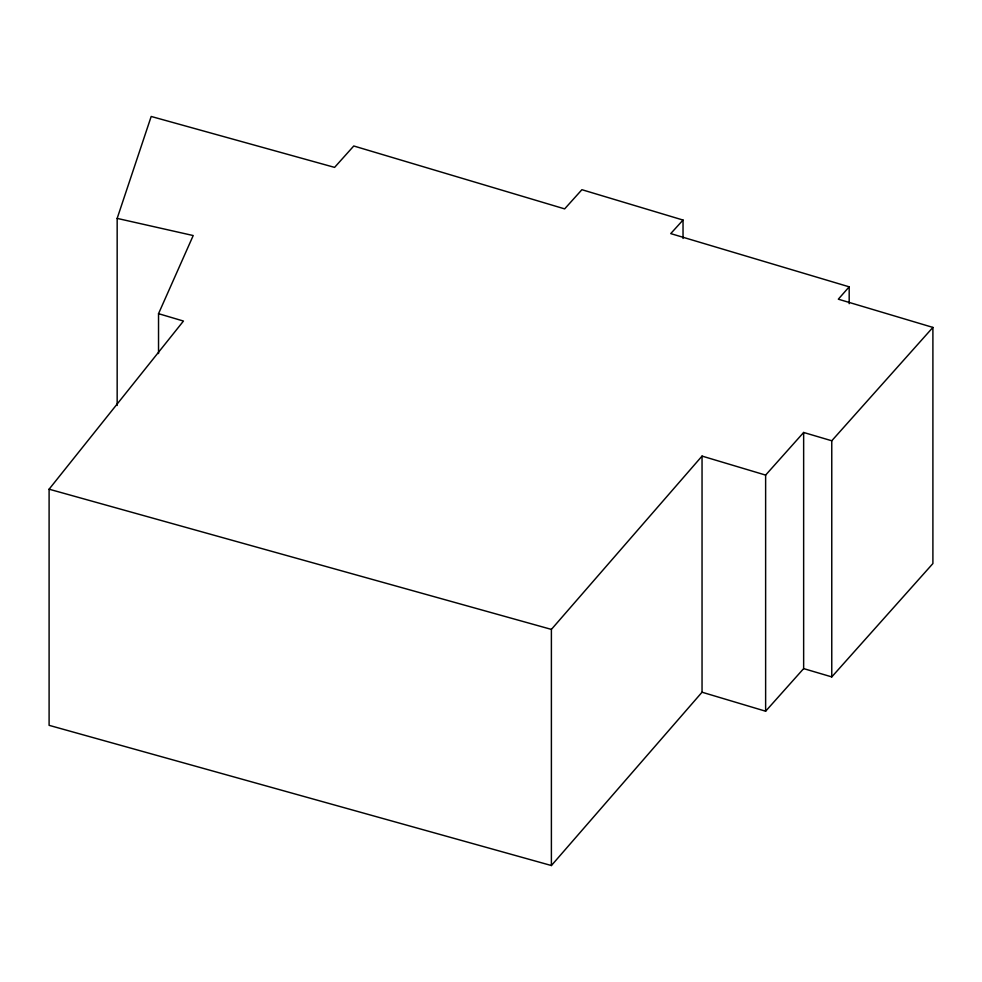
<?xml version="1.0" encoding="UTF-8"?>
<svg xmlns="http://www.w3.org/2000/svg" width="982" height="982" viewBox="0 0 982 982"><rect width="100%" height="100%" fill="white"/><g stroke="black" fill="none" stroke-linecap="round" stroke-linejoin="round"><path stroke-width="1.47" d="M117.165 405.456L117.165 218.397L151.191 116.465L334.592 167.382L353.765 145.987L564.65 208.884L581.909 189.698L683.03 220.054L683.03 238.454M158.532 353.545L158.532 313.675L193.209 235.545L117.165 218.397M683.03 220.054L670.731 233.606L849.184 286.83L838.321 299.191L932.9 327.411L831.766 440.771L803.644 432.473L765.629 475.092L702.044 456.09L702.044 692.212L551.393 865.535L49.1 725.33L49.1 489.196L183.462 321.053L158.532 313.675M551.393 865.535L551.393 629.401L702.044 456.09M702.044 692.212L765.629 711.213L803.644 668.607L803.644 432.473M803.644 668.607L831.766 676.905L932.9 563.545L932.9 327.411M49.1 489.196L551.393 629.401M849.184 286.83L849.184 303.696M831.766 440.771L831.766 676.905M765.629 475.092L765.629 711.213"/></g></svg>
